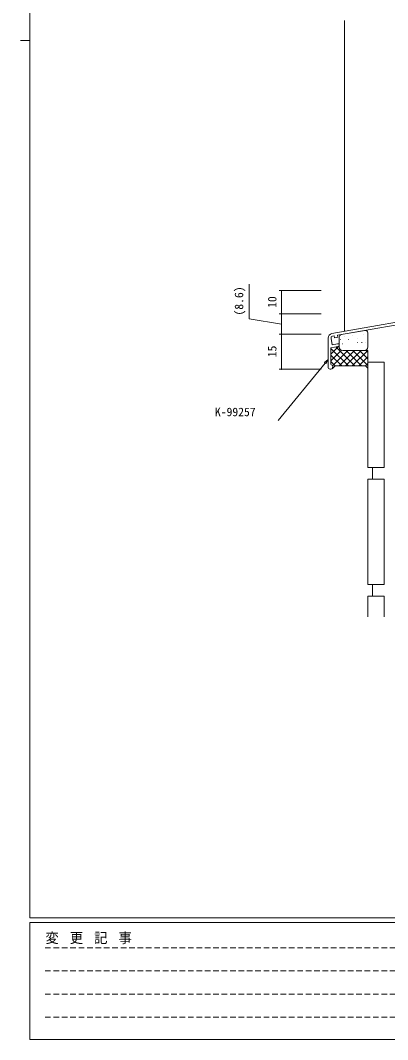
# Model space of a CAD drawing. Units: millimetres, scale not verified. Extents: x -594 to 539, y -420 to 386.
# Drawn here: x -594 to -436.8, y -420 to 15.7 of the extents above; entities that cross this region are included whole.
import ezdxf
from ezdxf.enums import TextEntityAlignment as Align

# ---------------------------------------------------------------- set-up
doc = ezdxf.new("R2010")
doc.units = ezdxf.units.MM
doc.header["$LTSCALE"] = 2
doc.linetypes.add('DASHED1', pattern=[1.8, 1.2, -0.6])
doc.linetypes.add('DOUBLE_CHAIN2', pattern=[12.8, 9, -1, 0.6, -0.6, 0.6, -1])
for name, color, linetype, lineweight in [('0-1_YKK_ZWAK', 7, 'Continuous', 9), ('0-3_YKK_12', 2, 'Continuous', 9), ('0-4_YSS_K', 3, 'Continuous', 9), ('0-5_YKK_D', 6, 'Continuous', 9), ('0-7_YKK_11', 7, 'DOUBLE_CHAIN2', 9)]:
    doc.layers.add(name, color=color, linetype=linetype, lineweight=lineweight)
doc.styles.add('ＭＳ ゴシック', font='')
doc.styles.get('ＭＳ ゴシック').set_extended_font_data('MS Gothic')

msp = doc.modelspace()

# ---------------------------------------------------------------- linework, layer by layer
at = {"layer": '0-1_YKK_ZWAK'}
for p, q in [((-590, -368), (-590, 382)), ((-594, 7), (-590, 7)), ((510, -368), (-590, -368)), ((-590, -420), (-590, -370)), ((456, -370), (-590, -370)), ((-590, -420), (456, -420))]:
    msp.add_line(p, q, dxfattribs=at)
at = {"layer": '0-1_YKK_ZWAK', "linetype": 'DASHED1'}
for p, q in [((-583.43, -380.732), (-228.87, -380.732)), ((-583.43, -390.63), (-228.87, -390.63)), ((-583.43, -400.528), (-228.87, -400.528)), ((-583.43, -410.426), (-228.87, -410.426))]:
    msp.add_line(p, q, dxfattribs=at)
at = {"layer": '0-3_YKK_12'}
msp.add_line((-455.278, -117.213), (-455.278, 15.625), dxfattribs=at)
at = {"layer": '0-4_YSS_K'}
for p, q in [((-456.653, -118.674), (-446.452, -116.875)), ((-457.479, -123.938), (-457.479, -119.659)), ((-456.962, -120.809), (-456.862, -120.809)), ((-455.42, -119.518), (-455.32, -119.518)), ((-455.42, -119.518), (-455.32, -119.518)), ((-453.626, -120.737), (-453.526, -120.737)), ((-451.868, -119.16), (-451.768, -119.16)), ((-449.608, -120.128), (-449.508, -120.128)), ((-447.026, -118.622), (-446.926, -118.622)), ((-445.278, -117.86), (-445.278, -123.938)), ((-461.079, -127.039), (-457.479, -123.439)), ((-461.079, -124.56), (-453.598, -132.041)), ((-461.079, -129.868), (-456.541, -125.329)), ((-460.383, -132), (-453.822, -125.438)), ((-458.915, -123.896), (-450.77, -132.041)), ((-457.596, -132.041), (-450.993, -125.438)), ((-456.303, -122.647), (-456.103, -122.647)), ((-455.979, -125.438), (-445.278, -125.438)), ((-454.767, -132.041), (-448.165, -125.438)), ((-454.544, -125.438), (-447.942, -132.041)), ((-451.939, -132.041), (-445.282, -125.384)), ((-451.716, -125.438), (-445.282, -131.872)), ((-449.846, -122.042), (-449.646, -122.042)), ((-448.887, -125.438), (-445.282, -129.043)), ((-447.95, -122.082), (-447.75, -122.082)), ((-446.183, -125.314), (-445.282, -126.215)), ((-446.165, -122.207), (-446.065, -122.207)), ((-445.278, -133.045), (-445.278, -125.438)), ((-461.079, -127.388), (-456.427, -132.041)), ((-461.079, -130.217), (-459.255, -132.041)), ((-449.111, -132.041), (-445.282, -128.212)), ((-445.278, -130.443), (-438.278, -130.443)), ((-445.278, -130.443), (-445.278, -175.443)), ((-438.278, -130.443), (-438.278, -175.443)), ((-459.272, -132.041), (-460.577, -133.345)), ((-459.272, -132.041), (-446.282, -132.041)), ((-446.282, -132.041), (-445.282, -131.041)), ((-446.282, -132.041), (-445.282, -133.041)), ((-438.278, -175.443), (-445.278, -175.443)), ((-443.278, -175.443), (-443.278, -180.443)), ((-438.278, -180.443), (-445.278, -180.443)), ((-445.278, -180.443), (-445.278, -225.443)), ((-438.278, -180.443), (-438.278, -225.443)), ((-438.278, -225.443), (-445.278, -225.443)), ((-443.278, -225.443), (-443.278, -230.443)), ((-438.278, -230.443), (-445.278, -230.443)), ((-445.278, -230.443), (-445.278, -239.355)), ((-438.278, -230.443), (-438.278, -239.355))]:
    msp.add_line(p, q, dxfattribs=at)
for centre, radius, start, end in [((-446.278, -117.86), 1, 0, 100), ((-456.479, -119.659), 1, 100, 180), ((-455.979, -123.938), 1.5, 180, 270), ((-446.778, -123.938), 1.5, 270, 0)]:
    msp.add_arc(centre, radius, start, end, dxfattribs=at)
at = {"layer": '0-5_YKK_D'}
for p, q in [((-465.279, -99.843), (-483.278, -99.843)), ((-482.278, -99.843), (-482.278, -109.843)), ((-465.279, -109.843), (-483.278, -109.843)), ((-465.279, -109.843), (-483.278, -109.843)), ((-482.278, -109.843), (-482.278, -118.448)), ((-465.279, -118.448), (-483.278, -118.448)), ((-465.279, -118.448), (-483.278, -118.448)), ((-482.278, -133.443), (-482.278, -118.448)), ((-463.804, -130.601), (-463.288, -131.023)), ((-462.279, -129.264), (-463.288, -131.023)), ((-463.546, -130.812), (-483.686, -155.436)), ((-465.279, -133.443), (-483.278, -133.443))]:
    msp.add_line(p, q, dxfattribs=at)
msp.add_lwpolyline([(-482.278, -114.145), (-495.995, -111.856), (-495.995, -97.162)], dxfattribs=at)
msp.add_lwpolyline([(-463.804, -130.601), (-462.279, -129.264), (-463.288, -131.023)], close=True, dxfattribs=at)
for centre, start, end in [((-482.278, -99.843), 90, 270), ((-482.278, -99.843), 270, 90), ((-482.278, -109.843), 90, 270), ((-482.278, -109.843), 90, 270), ((-482.278, -109.843), 270, 90), ((-482.278, -109.843), 270, 90), ((-482.278, -118.448), 90, 270), ((-482.278, -118.448), 90, 270), ((-482.278, -118.448), 270, 90), ((-482.278, -118.448), 270, 90), ((-482.278, -133.443), 90, 270), ((-482.278, -133.443), 270, 90)]:
    msp.add_arc(centre, 0.106, start, end, dxfattribs=at)
at = {"layer": '0-7_YKK_11', "linetype": 'Continuous'}
msp.add_line((-462.279, -132.443), (-462.28, -120.126), dxfattribs=at)
for points in [[(-460.626, -118.156), (-413.479, -109.844), (-413.48, -105.515), (-413.336, -105.323), (-413.336, -104.364), (-413.479, -104.172), (-413.479, -99.843), (-412.279, -99.843), (-412.279, -110.851), (-413.104, -110.996), (-412.453, -114.689)], [(-417.51, -115.377), (-413.67, -114.7), (-414.286, -111.204), (-417.24, -111.725), (-417.093, -112.562), (-418.57, -112.823), (-418.718, -111.985), (-458.209, -118.948), (-458.061, -119.786), (-459.538, -120.046), (-459.686, -119.209), (-460.375, -119.33)], [(-461.024, -120.257), (-460.547, -122.965), (-458.183, -122.549)], [(-457.975, -123.73), (-461.079, -124.278), (-461.079, -131.243), (-460.894, -131.52)]]:
    msp.add_lwpolyline(points, dxfattribs=at)
for centre, radius, start, end in [((-460.279, -120.126), 2, 99.9913, 180.00847), ((-460.236, -120.118), 0.8, 99.99986, 189.99933), ((-458.079, -123.14), 0.6, 280.00504, 99.9991), ((-461.279, -132.443), 1, 180.00557, 67.35591)]:
    msp.add_arc(centre, radius, start, end, dxfattribs=at)

# ---------------------------------------------------------------- texts
at = {"layer": '0-1_YKK_ZWAK', "insert": (-583.265, -379.209), "char_height": 4.399, "attachment_point": 7, "style": 'ＭＳ ゴシック'}
msp.add_mtext('\\T1.22;\\W0.95;変\\~更\\~記\\~事', dxfattribs=at)
at = {"layer": '0-5_YKK_D', "color": 4, "style": 'ＭＳ ゴシック'}
for s, p in [('(8.6)', (-497.498, -110.509)), ('10', (-483.278, -107.243)), ('15', (-483.278, -128.345))]:
    msp.add_text(s, height=3.666, rotation=90, dxfattribs=at).set_placement(p, align=Align.BOTTOM_LEFT)
msp.add_text('K-99257', height=3.666, dxfattribs=at).set_placement((-510.726, -154.636), align=Align.BOTTOM_LEFT)

doc.saveas('drawing.dxf')
